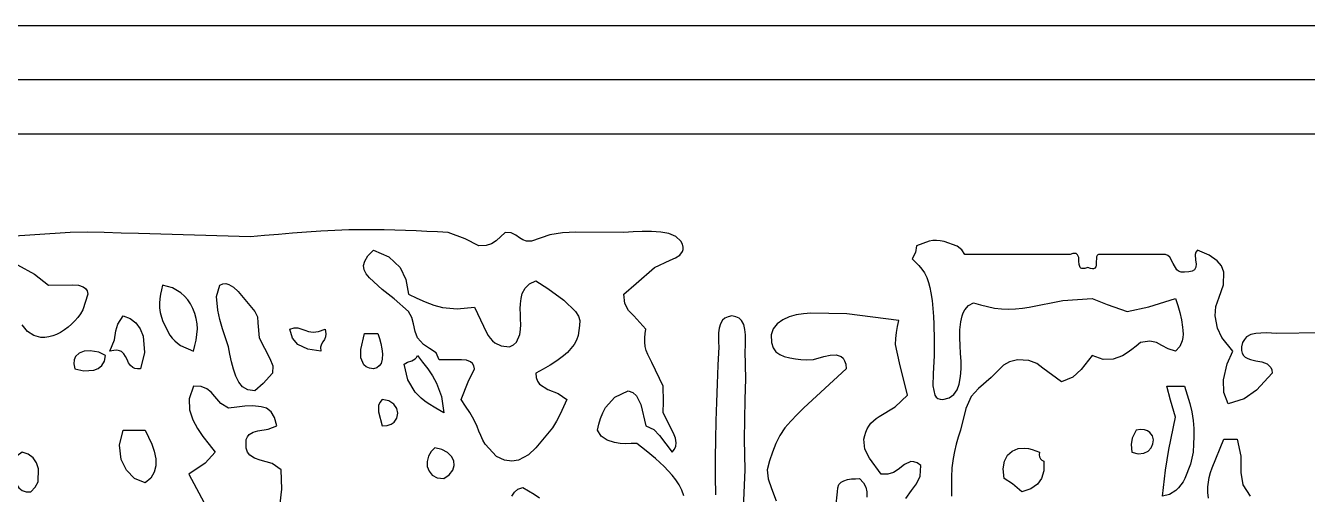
# Model space of a CAD drawing. Extents: x -1323 to 1705, y -706 to 926.
# Drawn here: x 318.38 to 365.81, y -22.98 to -5.65 of the extents above; entities that cross this region are included whole.
import ezdxf

# ---------------------------------------------------------------- set-up
doc = ezdxf.new("R2010")
doc.units = 0
doc.layers.add('CAMADA_1', color=7, linetype='CONTINUOUS')

msp = doc.modelspace()

# ---------------------------------------------------------------- linework, layer by layer
at = {"layer": 'CAMADA_1'}
for points in [[(255.8112, -5.6467), (385.8113, -5.6467), (385.8113, -57.6467), (255.8112, -57.6467), (255.8112, -5.6467)], [(383.8113, -55.6467), (383.8113, -7.6467), (257.8113, -7.6467), (257.8113, -55.6467), (383.8113, -55.6467)], [(381.8113, -53.6467), (259.8113, -53.6467), (259.8113, -9.6467), (381.8113, -9.6467), (381.8113, -53.6467)], [(332.5482, -15.5734), (332.8555, -15.7246), (333.1658, -15.8652), (333.4823, -15.9844), (333.808, -16.0716), (334.3468, -16.1236), (334.9866, -16.061), (335.4337, -16.9955), (335.4979, -17.1033), (335.5683, -17.2061), (335.648, -17.2998), (335.74, -17.3802), (335.9747, -17.491), (336.2872, -17.524), (336.4341, -17.4554), (336.5413, -17.3542), (336.6602, -17.0722), (336.6891, -16.886), (336.6981, -16.6984), (336.6948, -16.5094), (336.687, -16.3191), (336.682, -16.1253), (336.6874, -15.9324), (336.7102, -15.7428), (336.7577, -15.5589), (336.8584, -15.3547), (337.0217, -15.1934), (337.2623, -15.0857), (337.7027, -15.368), (338.2964, -15.7968), (338.7307, -16.2234), (338.8361, -16.3893), (338.8878, -16.5487), (338.8749, -16.7386), (338.8545, -16.9256), (338.8188, -17.1066), (338.7605, -17.2787), (338.6721, -17.4428), (338.5586, -17.5949), (338.4264, -17.7353), (338.2821, -17.8643), (338.0399, -18.0475), (337.7867, -18.2098), (337.5263, -18.3581), (337.2623, -18.4994), (337.2743, -18.6635), (337.3178, -18.7961), (337.3877, -18.9024), (337.7071, -19.1114), (338.0884, -19.2582), (338.4, -19.4747), (338.2833, -19.7466), (338.1608, -20.0148), (338.0266, -20.2753), (337.8751, -20.5246), (337.2623, -21.263), (336.9918, -21.5281), (336.6145, -21.7221), (336.3732, -21.7542), (336.1017, -21.7154), (335.7994, -21.5881), (335.3852, -21.1331), (335.2966, -20.9768), (335.2219, -20.8114), (335.1534, -20.6415), (335.0836, -20.472), (334.9572, -20.2112), (334.8138, -19.9603), (334.6591, -19.7158), (334.4988, -19.4747), (334.7537, -18.8194), (334.9866, -18.3369), (334.9627, -18.2252), (334.9118, -18.1407), (334.8372, -18.0799), (334.6887, -18.0251), (334.507, -18.0036), (333.686, -18.0119), (333.5632, -17.7541), (333.3228, -17.5937), (333.0963, -17.4441), (332.8732, -17.199), (332.7867, -16.9642), (332.7345, -16.6748), (332.6705, -16.4399), (332.5482, -16.2235), (332.0123, -15.746), (331.5727, -15.4107), (331.0975, -14.9721), (330.9785, -14.8255), (330.9043, -14.6845), (330.8795, -14.5233), (330.9243, -14.3526), (331.0449, -14.1637), (331.2476, -13.9478), (331.8206, -14.1941), (332.2373, -14.5968), (332.4473, -15.0305), (332.5482, -15.5734)], [(324.5825, -17.6866), (324.6358, -17.4829), (324.6826, -17.2787), (324.7163, -17.0734), (324.7305, -16.8668), (324.7214, -16.6725), (324.6904, -16.4792), (324.6383, -16.2895), (324.566, -16.1061), (324.4807, -15.9425), (324.3786, -15.7895), (324.2601, -15.6497), (324.1253, -15.5259), (323.8126, -15.3416), (323.4446, -15.2482), (323.4029, -15.4148), (323.3661, -15.5816), (323.3391, -15.7492), (323.327, -15.9177), (323.3335, -16.0879), (323.3577, -16.2577), (323.3977, -16.4253), (323.4512, -16.589), (323.7161, -17.0925), (323.7998, -17.2016), (323.8918, -17.3038), (323.9923, -17.3964), (324.1013, -17.4768), (324.5825, -17.6866)], [(326.8585, -19.1496), (326.5975, -19.1207), (326.4022, -19.0124), (326.2598, -18.8395), (326.1571, -18.6168), (326.0683, -18.3496), (325.9969, -18.0773), (325.9371, -17.8015), (325.8831, -17.524), (325.7705, -17.1923), (325.6632, -16.8583), (325.5664, -16.5196), (325.4855, -16.174), (325.4433, -15.6621), (325.558, -15.2482), (325.6685, -15.1952), (325.7809, -15.1869), (325.8946, -15.2171), (326.066, -15.3214), (326.2363, -15.4782), (326.8585, -16.2235), (326.9596, -16.4115), (326.9735, -16.6432), (327.0209, -17.199), (327.4151, -17.9624), (327.5283, -18.2247), (327.5086, -18.4994), (327.1634, -18.8824), (326.8585, -19.1496)], [(321.494, -17.6866), (321.6626, -17.2654), (321.7162, -16.9371), (321.7896, -16.684), (321.9818, -16.3863), (322.245, -16.4742), (322.4554, -16.638), (322.6135, -16.8621), (322.7196, -17.1307), (322.7774, -17.7388), (322.6319, -18.3369), (322.5142, -18.3428), (322.4182, -18.327), (322.3406, -18.2929), (322.2516, -18.2144), (322.1852, -18.1132), (322.1303, -18.0004), (322.0751, -17.8871), (322.0092, -17.785), (321.922, -17.7057), (321.8456, -17.6704), (321.751, -17.6532), (321.6349, -17.6574), (321.494, -17.6866)], [(329.297, -17.6866), (328.8211, -17.6164), (328.4528, -17.4384), (328.2573, -17.2047), (328.1591, -16.8738), (328.3117, -16.8208), (328.4464, -16.8231), (328.7034, -16.9133), (328.8465, -16.961), (329.0132, -16.9838), (329.2141, -16.9614), (329.4593, -16.8738), (329.489, -17.0401), (329.4755, -17.1631), (329.4339, -17.258), (329.3797, -17.3403), (329.3259, -17.4295), (329.2924, -17.5391), (329.297, -17.6866)], [(331.2476, -18.3369), (331.0976, -18.3165), (330.9802, -18.265), (330.8922, -18.187), (330.7862, -17.9379), (330.7792, -17.6288), (330.9225, -17.0363), (331.4103, -17.0363), (331.4668, -17.2221), (331.5176, -17.4087), (331.5572, -17.5969), (331.5798, -17.7874), (331.5759, -17.9806), (331.5277, -18.1464), (331.4648, -18.2345), (331.3726, -18.2994), (331.2476, -18.3369)], [(320.1934, -18.3369), (320.5353, -18.4105), (320.9, -18.3886), (321.0622, -18.3255), (321.1959, -18.2189), (321.2893, -18.0623), (321.3313, -17.8491), (321.0825, -17.7215), (320.7606, -17.6702), (320.5451, -17.6895), (320.3567, -17.7591), (320.2194, -17.8858), (320.168, -18.0053), (320.157, -18.155), (320.1934, -18.3369)], [(333.8487, -19.9625), (333.5574, -19.7998), (333.2769, -19.6257), (333.1441, -19.531), (333.0181, -19.4291), (332.9002, -19.3188), (332.7918, -19.1986), (332.5267, -18.7483), (332.3854, -18.1743), (332.5111, -18.0967), (332.6626, -18.045), (332.7975, -17.9767), (332.8455, -17.923), (332.8732, -17.8491), (333.0681, -18.0936), (333.2559, -18.3423), (333.4296, -18.5996), (333.5823, -18.8698), (333.7686, -19.3629), (333.8487, -19.9625)], [(361.2609, -18.9869), (361.3632, -19.3019), (361.4573, -19.618), (361.5351, -19.936), (361.5883, -20.2572), (361.6104, -20.5464), (361.6131, -20.838), (361.6028, -21.1313), (361.586, -21.4254), (361.4887, -21.862), (361.2813, -22.3929), (361.2113, -22.5171), (361.1323, -22.6357), (361.0429, -22.7462), (360.9418, -22.8464), (360.7155, -22.9905), (360.4481, -23.0509), (360.5665, -22.0872), (360.6898, -21.3256), (360.9357, -20.125), (360.7465, -19.4949), (360.6106, -18.9869), (361.2609, -18.9869)], [(331.5727, -20.4502), (331.7541, -20.4379), (331.9005, -20.3903), (332.0127, -20.3143), (332.1176, -20.1619), (332.1486, -19.9838), (332.1076, -19.803), (331.9966, -19.6425), (331.8175, -19.5255), (331.5727, -19.4747), (331.4792, -19.5883), (331.4313, -19.7019), (331.4345, -19.9339), (331.5727, -20.4502)], [(322.7946, -22.5634), (322.4032, -22.3932), (322.1024, -22.0927), (321.9094, -21.6989), (321.8442, -21.165), (321.9818, -20.6128), (322.7946, -20.6128), (322.9251, -20.8685), (323.0428, -21.127), (323.1352, -21.3914), (323.1894, -21.6645), (323.1925, -21.9252), (323.1352, -22.1676), (323.0062, -22.3833), (322.7946, -22.5634)], [(359.4728, -20.6125), (359.3327, -20.9017), (359.2955, -21.1378), (359.3101, -21.4254), (359.5556, -21.4811), (359.759, -21.4619), (359.9183, -21.3845), (360.0315, -21.265), (360.0971, -21.1201), (360.1128, -20.9663), (360.0769, -20.8198), (359.9875, -20.6973), (359.8972, -20.637), (359.7816, -20.5995), (359.6404, -20.5898), (359.4728, -20.6125)], [(333.5233, -21.263), (333.378, -21.4019), (333.2811, -21.5748), (333.2349, -21.765), (333.2421, -21.9563), (333.3045, -22.1319), (333.4249, -22.2756), (333.6055, -22.3707), (333.8487, -22.4008), (334.0547, -22.2593), (334.1825, -22.0951), (334.2362, -21.9195), (334.2192, -21.7438), (334.1357, -21.5791), (333.9893, -21.4366), (333.7839, -21.3275), (333.5233, -21.263)], [(355.2461, -22.8884), (354.9006, -22.5969), (354.596, -22.4008), (354.5556, -22.0435), (354.6002, -21.7547), (354.7162, -21.5339), (354.8902, -21.3803), (355.1088, -21.2933), (355.3583, -21.2723), (355.4957, -21.2909), (355.6307, -21.3264), (355.764, -21.3731), (355.8964, -21.4254), (355.8908, -21.5222), (355.9027, -21.6012), (355.9312, -21.6638), (355.9849, -21.7173), (356.0589, -21.7506), (356.0565, -22.1122), (355.9764, -22.3961), (355.8266, -22.6107), (355.5722, -22.7854), (355.2461, -22.8884)], [(318.2428, -21.4255), (318.0663, -21.555), (317.9525, -21.7622), (317.9012, -22.0159), (317.912, -22.2849), (317.9844, -22.5379), (318.1181, -22.7437), (318.241, -22.8392), (318.391, -22.8907), (318.5679, -22.8886), (318.733, -22.7234), (318.8346, -22.515), (318.8569, -22.045), (318.7821, -21.8215), (318.6534, -21.6311), (318.4728, -21.4928), (318.2428, -21.4255)]]:
    msp.add_lwpolyline(points, close=True, dxfattribs=at)
for points in [[(342.732, -23.0333), (342.6612, -22.8278), (342.5613, -22.6333), (342.4394, -22.4492), (342.3029, -22.2748), (342.0043, -21.9496), (341.6827, -21.6515), (341.3458, -21.3714), (341.0012, -21.1003), (340.792, -21.1081), (340.5836, -21.1097), (340.3769, -21.0993), (340.1726, -21.0708), (339.8942, -20.9849), (339.6784, -20.8366), (339.5384, -20.6128), (339.5923, -20.3916), (339.6544, -20.1742), (339.7329, -19.9644), (339.836, -19.766), (340.1857, -19.3875), (340.6762, -19.1496), (340.8495, -19.22), (340.9786, -19.3348), (341.1395, -19.6616), (341.3263, -20.4502), (341.6242, -20.5816), (341.8325, -20.8024), (342.3017, -21.4255), (342.3922, -21.313), (342.4417, -21.1978), (342.4562, -21.0802), (342.4252, -20.8999), (342.3484, -20.7159), (341.9767, -19.9625), (341.9804, -19.5451), (341.9767, -18.9872), (341.545, -18.1031), (341.4715, -17.9591), (341.4027, -17.8136), (341.3453, -17.6658), (341.3059, -17.5147), (341.289, -17.3582), (341.2909, -17.1985), (341.3055, -17.0367), (341.3263, -16.8738), (340.8849, -16.3852), (340.6904, -16.1853), (340.5526, -15.9287), (340.5135, -15.5734), (340.9702, -15.188), (341.6512, -14.5979), (342.2344, -14.3257), (342.4293, -14.2366), (342.5878, -14.1318), (342.6882, -14.0011), (342.7098, -13.923), (342.7085, -13.8348), (342.6818, -13.735), (342.6268, -13.6226), (342.4393, -13.4433), (342.1858, -13.3377), (341.8808, -13.2881), (341.5408, -13.2667), (341.1992, -13.2657), (340.8566, -13.2782), (340.5135, -13.2975), (338.7321, -13.2907), (338.4903, -13.2988), (338.2494, -13.3146), (338.0108, -13.343), (337.776, -13.3889), (337.0999, -13.6226), (336.9167, -13.6149), (336.7748, -13.566), (336.6572, -13.4929), (336.5153, -13.3921), (336.3495, -13.3152), (336.1244, -13.2975), (335.7861, -13.603), (335.6232, -13.7132), (335.4178, -13.7809), (335.1488, -13.7851), (334.6371, -13.5293), (334.011, -13.2975), (333.6166, -13.2765), (333.2222, -13.2563), (332.8279, -13.2376), (332.4336, -13.2212), (332.0393, -13.2079), (331.6451, -13.1984), (331.251, -13.1936), (330.8569, -13.1941), (330.3364, -13.2039), (329.8161, -13.223), (329.2958, -13.2502), (328.7757, -13.2841), (328.2557, -13.3234), (327.7357, -13.3667), (327.2157, -13.4127), (326.6958, -13.4601), (322.5472, -13.3378), (321.9152, -13.3165), (321.2832, -13.2992), (320.6515, -13.2914), (320.0201, -13.2983), (317.5928, -13.4601)], [(366.3309, -17.0098), (364.6747, -17.0363), (364.4804, -17.0227), (364.2865, -17.0142), (364.0932, -17.016), (363.9007, -17.0331), (363.7191, -17.0743), (363.5638, -17.1605), (363.4801, -17.2499), (363.4157, -17.3697), (363.3741, -17.524), (363.3733, -17.657), (363.3993, -17.7631), (363.4483, -17.8461), (363.5167, -17.9098), (363.6057, -17.9619), (363.703, -17.9985), (363.8057, -18.0243), (363.9109, -18.0439), (364.1239, -18.0849), (364.3213, -18.1619), (364.4588, -18.2885), (364.4979, -18.3816), (364.5121, -18.4994), (363.9325, -19.1356), (363.4765, -19.4534), (362.8866, -19.6372), (362.7209, -19.2219), (362.7098, -18.7458), (362.8432, -18.1504), (363.0491, -17.6866), (362.646, -17.1759), (362.4922, -16.8344), (362.3988, -16.386), (362.4279, -16.0394), (362.5499, -15.6864), (362.7115, -15.2283), (362.7241, -14.7604), (362.6313, -14.5304), (362.4757, -14.3399), (362.1757, -14.1348), (361.7485, -13.9477), (361.689, -14.024), (361.6648, -14.1144), (361.6771, -14.3179), (361.6944, -14.4546), (361.6879, -14.5788), (361.6313, -14.6789), (361.5525, -14.7264), (361.4316, -14.7548), (361.2609, -14.7604), (361.1398, -14.7596), (361.0467, -14.7308), (360.9761, -14.6795), (360.8445, -14.4454), (360.7179, -14.2062), (360.6512, -14.151), (360.5631, -14.1171), (360.4481, -14.1101), (358.1723, -14.1101), (358.123, -14.1066), (358.084, -14.1134), (358.0542, -14.1292), (358.0321, -14.1529), (358.0132, -14.1943), (358.003, -14.2446), (357.999, -14.3942), (357.9945, -14.5104), (357.98, -14.5728), (357.9498, -14.6193), (357.9254, -14.6356), (357.8942, -14.6451), (357.8553, -14.6469), (357.781, -14.6334), (357.6845, -14.5979), (357.5821, -14.6292), (357.5045, -14.6357), (357.4647, -14.6282), (357.4332, -14.6122), (357.4091, -14.5889), (357.3702, -14.4856), (357.3594, -14.354), (357.3488, -14.2225), (357.3098, -14.1192), (357.2858, -14.0959), (357.2543, -14.0799), (357.2145, -14.0723), (357.1367, -14.0789), (357.0345, -14.1101), (353.133, -14.1101), (353.0266, -13.9394), (352.8514, -13.8006), (352.3653, -13.6291), (352.2277, -13.6079), (352.0893, -13.5974), (351.9515, -13.5996), (351.816, -13.6168), (351.3448, -13.7851), (351.309, -14.0354), (351.1821, -14.2729), (351.3099, -14.3943), (351.4325, -14.5188), (351.5448, -14.6496), (351.6416, -14.7899), (351.7272, -14.9606), (351.7919, -15.1431), (351.8407, -15.3333), (351.8784, -15.5273), (351.9228, -15.8189), (351.9552, -16.1099), (351.9774, -16.4005), (351.9911, -16.6907), (351.9998, -17.2702), (351.9949, -17.8491), (351.9579, -18.5224), (351.9501, -18.9657), (352.0284, -19.3127), (352.0775, -19.384), (352.1414, -19.4364), (352.2217, -19.4674), (352.3201, -19.4747), (352.5517, -19.4116), (352.7246, -19.2899), (352.8469, -19.1176), (352.9266, -18.9026), (352.9797, -18.6267), (352.9987, -18.3454), (352.9946, -18.0609), (352.9784, -17.7759), (352.9598, -17.4813), (352.9489, -17.1882), (352.9545, -16.8961), (352.9855, -16.6045), (353.0073, -16.4887), (353.0371, -16.375), (353.0777, -16.2652), (353.1317, -16.1614), (353.2683, -16.0035), (353.4579, -15.8985), (353.7151, -15.972), (353.973, -16.0388), (354.2322, -16.0925), (354.4935, -16.1263), (354.7497, -16.1356), (355.0073, -16.124), (355.2649, -16.0957), (355.5211, -16.0545), (356.7589, -15.8104), (357.8472, -15.7357), (358.4072, -15.9616), (359.1476, -16.2235), (359.94, -16.0462), (360.9357, -15.7357), (361.0158, -15.9976), (361.09, -16.2609), (361.1522, -16.5271), (361.1965, -16.7975), (361.209, -16.9255), (361.2132, -17.0539), (361.2059, -17.1817), (361.1841, -17.3082), (361.096, -17.5195), (360.9357, -17.6866), (360.6585, -17.6062), (360.4324, -17.4746), (360.2314, -17.3722), (359.9792, -17.321), (359.6354, -17.3613), (359.4768, -17.4979), (359.3149, -17.6291), (359.1465, -17.7496), (358.9684, -17.854), (358.6288, -17.9789), (358.255, -17.9915), (357.8472, -17.8491), (357.4386, -18.3704), (357.1315, -18.655), (356.7091, -18.8244), (356.024, -18.3219), (355.7948, -18.1466), (355.5039, -18.034), (355.0836, -18.0116), (354.7893, -18.0763), (354.567, -18.2088), (354.1082, -18.6619), (353.6401, -19.0684), (353.3719, -19.3626), (353.1763, -19.8071), (352.9704, -20.6125), (352.8903, -20.8726), (352.8151, -21.1335), (352.7493, -21.3957), (352.6978, -21.6601), (352.6572, -22.0038), (352.6401, -22.3509), (352.6387, -22.7003), (352.6452, -23.0509)], [(318.0779, -14.4917), (318.7053, -14.8421), (319.2183, -15.2482), (320.1255, -15.2349), (320.3318, -15.252), (320.5024, -15.305), (320.5896, -15.367), (320.6505, -15.4551), (320.6812, -15.5734), (320.4868, -16.1545), (320.4025, -16.3008), (320.303, -16.4387), (320.1913, -16.5684), (320.0702, -16.6899), (319.9445, -16.801), (319.8119, -16.9024), (319.6714, -16.9921), (319.5222, -17.0682), (319.3803, -17.123), (319.2332, -17.1617), (319.0834, -17.181), (318.9335, -17.1774), (318.6827, -17.1103), (318.4498, -16.9582), (318.2428, -16.7113)], [(344.9487, -23.4886), (345.0049, -22.0756), (344.9807, -20.9503), (345.0049, -19.4747), (345.0293, -18.7134), (345.0049, -17.6866), (345.0155, -17.4859), (345.021, -17.2856), (345.0165, -17.086), (344.9971, -16.8874), (344.9545, -16.7022), (344.8693, -16.5484), (344.7821, -16.4696), (344.666, -16.4142), (344.5171, -16.386), (344.3721, -16.4147), (344.2584, -16.4669), (344.1727, -16.5391), (344.088, -16.6777), (344.0445, -16.842), (344.0243, -17.0111), (344.0182, -17.1814), (344.0216, -17.3525), (344.0297, -17.524), (343.9999, -18.2092), (343.9715, -18.8944), (343.9459, -19.5795), (343.9246, -20.2647), (343.909, -20.9497), (343.9004, -21.6347), (343.9002, -22.3197), (343.91, -23.0045)], [(350.955, -23.136), (351.1572, -22.8374), (351.3413, -22.5966), (351.4768, -22.3074), (351.5073, -21.9131), (351.3718, -21.8187), (351.2494, -21.7752), (351.1368, -21.7741), (350.9034, -21.8814), (350.6677, -22.0604), (350.4914, -22.1708), (350.2871, -22.2397), (350.0443, -22.2382), (349.6078, -21.6471), (349.4383, -21.31), (349.394, -20.9378), (349.4291, -20.8101), (349.4688, -20.6853), (349.5175, -20.5662), (349.5798, -20.4558), (349.6598, -20.3552), (349.7542, -20.2647), (349.8588, -20.1829), (349.9693, -20.108), (350.5609, -19.7404), (351.0196, -19.3122), (350.7121, -18.1243), (350.5745, -17.4375), (350.5769, -17.216), (350.603, -16.9938), (350.6449, -16.7713), (350.6946, -16.5486), (348.7678, -16.3016), (347.4347, -16.2813), (347.1639, -16.3058), (346.8967, -16.3494), (346.6387, -16.4209), (346.3953, -16.5289), (346.1895, -16.6744), (346.0462, -16.8593), (345.9736, -17.0871), (345.9803, -17.3613), (346.0416, -17.5609), (346.1458, -17.7079), (346.2858, -17.8118), (346.4549, -17.8819), (346.6565, -17.9355), (346.8623, -17.9709), (347.0709, -17.9943), (347.2809, -18.0116), (347.5297, -17.9918), (347.9183, -17.8873), (348.1556, -17.8346), (348.3749, -17.8243), (348.5582, -17.8854), (348.6306, -17.9517), (348.6872, -18.0466), (348.7256, -18.1738), (348.7437, -18.3369), (347.1712, -19.7882), (346.9259, -20.0255), (346.6905, -20.2707), (346.4745, -20.5286), (346.2877, -20.804), (346.1357, -21.1021), (346.0133, -21.4172), (345.9105, -21.7436), (345.8177, -22.0756), (345.8542, -22.4113), (345.9836, -22.7632), (346.1467, -23.2276)], [(327.8015, -23.3239), (327.8622, -22.7917), (327.8337, -22.0758), (327.4946, -21.8459), (327.0502, -21.7214), (326.8423, -21.6449), (326.6725, -21.5302), (326.5912, -21.422), (326.5426, -21.2808), (326.5335, -21.1003), (326.5426, -20.9605), (326.5832, -20.8521), (326.6505, -20.7704), (326.7911, -20.6875), (326.9649, -20.6379), (327.3481, -20.5741), (327.6713, -20.4502), (327.5866, -20.1361), (327.4609, -19.9259), (327.2948, -19.8009), (327.0893, -19.7424), (326.7892, -19.714), (326.4879, -19.7223), (326.1857, -19.755), (325.8831, -19.7999), (325.5948, -19.6233), (325.3832, -19.3699), (325.2478, -19.2094), (325.0845, -19.0769), (324.8704, -18.9952), (324.5825, -18.9872), (324.4324, -19.4494), (324.4405, -19.8582), (324.566, -20.2245), (324.7374, -20.5454), (324.9395, -20.8486), (325.1622, -21.14), (325.3952, -21.4255), (325.3952, -21.4255), (325.0163, -21.8331), (324.4201, -22.2384), (325.0635, -23.4546)], [(362.1571, -23.1237), (362.1343, -22.9164), (362.1316, -22.7095), (362.1493, -22.5315), (362.1831, -22.3543), (362.2293, -22.1787), (362.2843, -22.0051), (362.7241, -20.9378), (363.2115, -20.9378), (363.2115, -20.9378), (363.3459, -21.5694), (363.3511, -22.1791), (363.4273, -22.6313), (363.6993, -23.0509)], [(336.3714, -23.0543), (336.4632, -22.9023), (336.5953, -22.7906), (336.7745, -22.7259), (336.9863, -22.8498), (337.1941, -22.9783), (337.3937, -23.1164)], [(348.3558, -23.4563), (348.4186, -22.8884), (348.4298, -22.737), (348.4774, -22.6221), (348.5561, -22.5382), (348.6607, -22.4803), (348.797, -22.437), (348.9388, -22.4138), (349.0842, -22.4039), (349.2315, -22.4008), (349.3841, -22.5581), (349.4719, -22.7184), (349.5079, -22.8869), (349.5125, -23.091)]]:
    msp.add_lwpolyline(points, dxfattribs=at)

doc.saveas('drawing.dxf')
